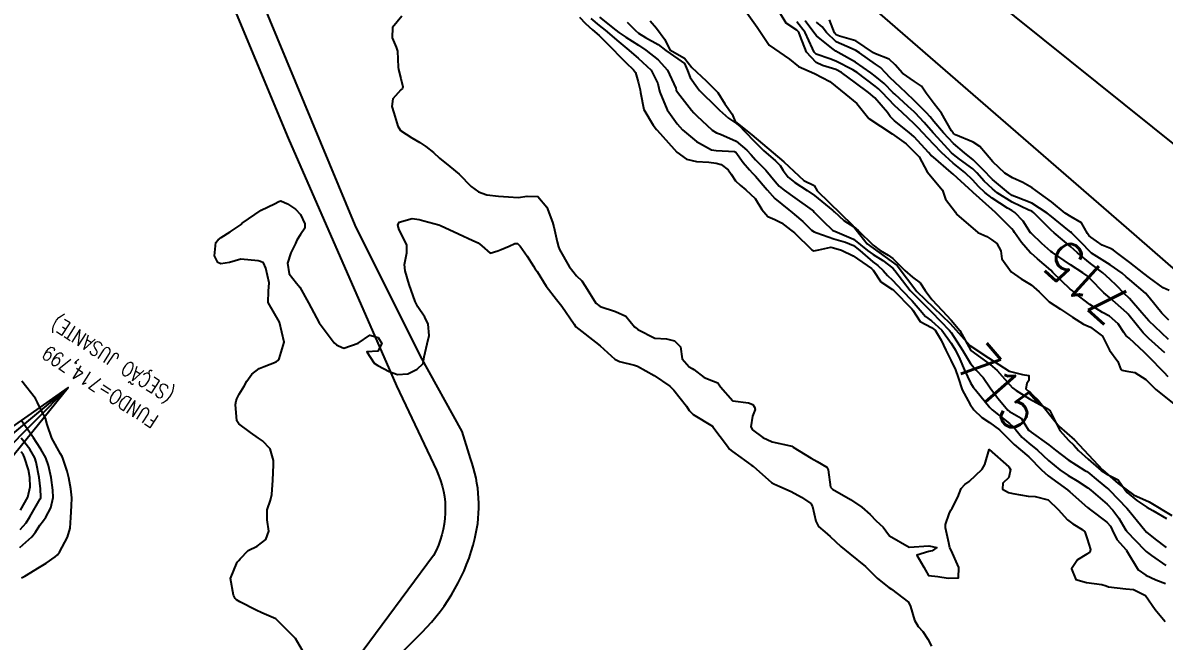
# Model space of a CAD drawing. Header units: metres. Extents: x 307586 to 320046, y 7427249 to 7434250.
# Drawn here: x 311804.5 to 311920.1, y 7432068.1 to 7432130.7 of the extents above; entities that cross this region are included whole.
import ezdxf
from ezdxf.enums import TextEntityAlignment as Align

# ---------------------------------------------------------------- set-up
doc = ezdxf.new("R2010")
doc.units = ezdxf.units.M
doc.header["$MEASUREMENT"] = 0
for name, color, linetype in [('Cotas', 45, 'Continuous'), ('Curvas de Nivel 1m', 11, 'Continuous'), ('Curvas de Nivel 5m', 15, 'Continuous'), ('Hidrografia', 140, 'Continuous'), ('TEXTO', 45, 'Continuous'), ('Vias Primárias', 230, 'Continuous'), ('Vias Secundárias', 230, 'Continuous')]:
    doc.layers.add(name, color=color, linetype=linetype)
doc.styles.add('ROMANS', font='romans', dxfattribs={"height": 0.2})
doc.styles.add('Style-STANDARD', font='STANDARD.shx')

msp = doc.modelspace()

# ---------------------------------------------------------------- linework, layer by layer
at = {"layer": 'Curvas de Nivel 1m', "flags": 128}
for points, elevation in [([(311842.87, 7432131.34), (311841.94, 7432130.21), (311841.91, 7432129.15), (311842.32, 7432128.21), (311842.43, 7432127.81), (311842.52, 7432126.2), (311842.55, 7432125.95), (311842.8, 7432125.04), (311843, 7432124.2), (311842.95, 7432124.04), (311842.79, 7432123.89), (311841.98, 7432123), (311841.86, 7432122.21), (311842.09, 7432121.55), (311842.49, 7432120.2), (311842.74, 7432119.76), (311843.89, 7432119.02), (311844.72, 7432118.56), (311845.33, 7432118.17), (311846.1, 7432117.56), (311846.7, 7432116.99), (311847.74, 7432116.14), (311848.69, 7432115.35), (311849.92, 7432114.12), (311850.66, 7432113.56), (311851.5, 7432113.25), (311852.66, 7432113.12), (311853.68, 7432113.05), (311854.66, 7432113), (311855.57, 7432113.14), (311856.66, 7432113.1), (311857.56, 7432112.02), (311858.13, 7432110.51), (311858.26, 7432110.01), (311858.6, 7432108.5), (311858.74, 7432108.01), (311858.86, 7432107.74), (311859.83, 7432106), (311860.56, 7432105.07), (311861.11, 7432104.54), (311861.47, 7432103.98), (311862.53, 7432102.29), (311862.96, 7432101.96), (311864.52, 7432101.46), (311865.56, 7432100.97), (311866.44, 7432099.91), (311866.5, 7432099.85), (311866.78, 7432099.62), (311868.49, 7432098.76), (311869.67, 7432098.69), (311870.48, 7432098.49), (311871.08, 7432097.86), (311871.27, 7432096.67), (311871.98, 7432095.85), (311872.29, 7432095.68), (311872.45, 7432095.58), (311873.49, 7432094.78), (311874.44, 7432094.4), (311874.86, 7432094.24), (311875.13, 7432093.81), (311876.41, 7432092.41), (311877.99, 7432092.2), (311878.41, 7432092.02), (311878.6, 7432091.77), (311878.65, 7432091.51), (311878.39, 7432090.85), (311878.23, 7432089.77), (311878.38, 7432089.48), (311879.43, 7432088.7), (311880.36, 7432088.25), (311882.23, 7432087.85), (311882.35, 7432087.8), (311882.51, 7432087.72), (311884.34, 7432086.59), (311884.92, 7432086.27), (311885.91, 7432085.68), (311886.06, 7432085.4), (311886.29, 7432083.67), (311886.31, 7432083.62), (311886.5, 7432083.47), (311888.29, 7432082.41), (311889.44, 7432081.64), (311890.28, 7432080.88), (311890.9, 7432080.25), (311891.61, 7432079.61), (311891.89, 7432079.24), (311892.25, 7432078.74), (311894.24, 7432077.58), (311896.24, 7432077.71), (311897.06, 7432077.54), (311896.57, 7432077.21), (311896.24, 7432077.14), (311895.02, 7432076.78), (311895.72, 7432075.56), (311895.89, 7432075.24), (311896.2, 7432074.7), (311897.13, 7432074.61), (311898.2, 7432074.43), (311899.25, 7432074.47), (311899.26, 7432075.52), (311898.48, 7432077.29), (311898.37, 7432077.53), (311898.25, 7432078.03), (311897.91, 7432079.53), (311897.93, 7432079.87), (311898.28, 7432080.95), (311898.47, 7432081.34), (311898.59, 7432081.53), (311899.18, 7432082.64), (311899.52, 7432083.52), (311899.89, 7432083.94), (311900.32, 7432084.23), (311901.64, 7432085.49), (311901.89, 7432085.94), (311902.36, 7432087.48), (311904.34, 7432085.73), (311904.51, 7432085.46), (311904.32, 7432084.63), (311903.73, 7432084.05), (311903.68, 7432083.47), (311904.31, 7432083.11), (311904.75, 7432083.01), (311906.3, 7432082.73), (311907, 7432082.72), (311908.3, 7432082.39), (311909.32, 7432081.4), (311910.27, 7432080.34), (311910.82, 7432079.93), (311911.77, 7432079.37), (311912.03, 7432079.14), (311912.25, 7432078.42), (311912.59, 7432077.36), (311912.55, 7432077.04), (311912.24, 7432076.87), (311911.29, 7432076.31), (311910.68, 7432075.38), (311911.12, 7432074.3), (311912.2, 7432074.02), (311913.74, 7432073.8), (311914.2, 7432073.65), (311914.43, 7432073.57), (311916.19, 7432073.35), (311916.97, 7432073.3), (311918.18, 7432072.69), (311919.16, 7432071.28), (311920.15, 7432070.07)], 718), ([(311860.88, 7432131.24), (311861.48, 7432130.6), (311862.19, 7432129.97), (311862.85, 7432129.39), (311864.32, 7432127.95), (311864.83, 7432127.4), (311865.55, 7432126.66), (311866.34, 7432125.92), (311866.53, 7432125.64), (311866.8, 7432124.71), (311867.02, 7432123.91), (311867.05, 7432123.64), (311867.39, 7432121.9), (311868.32, 7432120.33), (311868.67, 7432119.89), (311868.74, 7432119.8), (311870.44, 7432117.87), (311870.71, 7432117.57), (311871.71, 7432116.87), (311872.7, 7432116.65), (311873.97, 7432116.56), (311874.7, 7432116.47), (311875.22, 7432116.34), (311875.93, 7432115.8), (311876.24, 7432115.34), (311876.68, 7432114.68), (311877.12, 7432114.23), (311877.71, 7432113.78), (311878.66, 7432112.89), (311879.32, 7432111.76), (311879.95, 7432111.07), (311880.63, 7432110.78), (311881.31, 7432110.42), (311882.24, 7432109.73), (311882.62, 7432109.4), (311884.38, 7432107.7), (311884.59, 7432107.58), (311885.11, 7432107.69), (311886.32, 7432107.95), (311886.6, 7432107.91), (311887.41, 7432107.66), (311888.59, 7432107.09), (311890.42, 7432105.79), (311890.57, 7432105.66), (311890.59, 7432105.64), (311890.6, 7432105.63), (311891.38, 7432104.44), (311892.55, 7432103.67), (311892.65, 7432103.6), (311894.52, 7432101.71), (311894.61, 7432101.58), (311895.37, 7432100.43), (311896.51, 7432099.83), (311896.87, 7432099.55), (311897.5, 7432098.53), (311897.94, 7432097.54), (311898.47, 7432096.52), (311898.93, 7432095.53), (311899.19, 7432094.78), (311899.61, 7432093.52), (311900.41, 7432092.02), (311900.78, 7432091.5), (311901.6, 7432090.7), (311902.39, 7432090.2), (311903.38, 7432089.47), (311904.37, 7432088.47), (311904.88, 7432087.97), (311905.53, 7432087.44), (311906.35, 7432086.72), (311907.63, 7432085.42), (311908.33, 7432084.8), (311910.28, 7432083.39), (311910.31, 7432083.37), (311910.52, 7432083.18), (311912.29, 7432081.59), (311912.59, 7432081.36), (311914.27, 7432080.1), (311914.63, 7432079.7), (311914.81, 7432079.33), (311915.28, 7432078.35), (311916.2, 7432077.31), (311916.24, 7432077.26), (311917.43, 7432075.3), (311918.21, 7432074.73), (311919.21, 7432074.27), (311920.2, 7432073.89)], 717), ([(311862.02, 7432131.11), (311862.87, 7432130.42), (311863.46, 7432129.95), (311864.85, 7432128.75), (311865.85, 7432127.92), (311866.38, 7432127.47), (311866.82, 7432127.11), (311868.14, 7432125.9), (311868.8, 7432124.52), (311868.95, 7432123.89), (311869.01, 7432123.67), (311869.76, 7432121.88), (311870.75, 7432120.44), (311871.02, 7432120.14), (311871.3, 7432119.86), (311872.73, 7432118.67), (311874.24, 7432117.82), (311874.71, 7432117.74), (311876.57, 7432117.65), (311876.71, 7432117.57), (311877.44, 7432116.52), (311878.08, 7432115.78), (311878.39, 7432115.47), (311878.69, 7432115.16), (311879.88, 7432113.76), (311880.66, 7432112.89), (311882.05, 7432111.73), (311882.39, 7432111.47), (311882.64, 7432111.28), (311883.49, 7432110.57), (311884.36, 7432109.7), (311884.62, 7432109.51), (311884.91, 7432109.4), (311886.61, 7432108.81), (311887.79, 7432108.47), (311888.6, 7432108.14), (311889.24, 7432107.64), (311890.58, 7432106.48), (311891.08, 7432106.12), (311891.62, 7432105.61), (311892.06, 7432105.1), (311892.56, 7432104.61), (311893.55, 7432103.59), (311894.54, 7432102.54), (311895.37, 7432101.57), (311895.91, 7432100.95), (311896.51, 7432100.51), (311897.54, 7432099.54), (311898.49, 7432098.24), (311898.93, 7432097.53), (311899.38, 7432096.62), (311899.83, 7432095.52), (311900.44, 7432094.23), (311900.72, 7432093.79), (311900.96, 7432093.5), (311902.41, 7432091.74), (311902.66, 7432091.48), (311904.39, 7432090.11), (311904.75, 7432089.81), (311905.03, 7432089.45), (311905.65, 7432088.72), (311906.37, 7432088.13), (311907.22, 7432087.42), (311908.35, 7432086.35), (311909.5, 7432085.4), (311910.33, 7432084.85), (311911.24, 7432084.3), (311912.32, 7432083.6), (311912.64, 7432083.36), (311914.29, 7432081.92), (311914.87, 7432081.33), (311915.48, 7432080.53), (311916.19, 7432079.31), (311916.22, 7432079.26), (311916.26, 7432079.21), (311918.1, 7432077.29), (311918.24, 7432077.15), (311918.79, 7432076.73), (311920.22, 7432075.72)], 716), ([(311920.45, 7432094.83), (311920.06, 7432095.27), (311918.48, 7432096.88), (311918.08, 7432097.29), (311916.5, 7432098.73), (311916.19, 7432099), (311915.99, 7432099.32), (311915.4, 7432100.21), (311914.52, 7432100.96), (311913.83, 7432101.35), (311912.53, 7432102.14), (311910.95, 7432103.38), (311910.73, 7432103.56), (311910.56, 7432103.72), (311908.8, 7432105.41), (311908.58, 7432105.62), (311907.22, 7432106.79), (311906.6, 7432107.34), (311906.51, 7432107.43), (311905.62, 7432108.45), (311904.9, 7432109.46), (311904.79, 7432109.62), (311904.63, 7432109.81), (311902.97, 7432111.48), (311902.65, 7432111.78), (311900.71, 7432113.51), (311900.69, 7432113.53), (311900.67, 7432113.55), (311900.28, 7432113.91), (311898.69, 7432115.34), (311898.49, 7432115.53), (311896.71, 7432117.08), (311896.45, 7432117.29), (311896.19, 7432117.56), (311894.74, 7432119.12), (311894.23, 7432119.59), (311892.75, 7432120.76), (311892.33, 7432121.18), (311892.04, 7432121.61), (311890.78, 7432123.1), (311890.13, 7432123.64), (311888.8, 7432124.61), (311887.4, 7432125.66), (311886.82, 7432125.96), (311885.47, 7432126.35), (311884.82, 7432126.65), (311883.84, 7432127.71), (311883.22, 7432129.35), (311883.07, 7432129.72), (311882.86, 7432129.93), (311881.8, 7432130.66), (311881.12, 7432131.75)], 714), ([(311920.5, 7432098.62), (311919.78, 7432099.28), (311918.51, 7432100.49), (311917.79, 7432101.3), (311916.54, 7432102.75), (311915.99, 7432103.32), (311915.26, 7432104.03), (311914.57, 7432104.71), (311913.85, 7432105.35), (311912.59, 7432106.32), (311911.27, 7432107.38), (311910.93, 7432107.71), (311910.61, 7432108), (311908.91, 7432109.41), (311908.63, 7432109.67), (311906.88, 7432111.43), (311906.65, 7432111.6), (311906.36, 7432111.72), (311904.66, 7432112.52), (311903.17, 7432113.47), (311902.68, 7432113.87), (311901.84, 7432114.65), (311901.09, 7432115.5), (311900.7, 7432115.89), (311899.35, 7432116.89), (311898.72, 7432117.35), (311898.52, 7432117.53), (311896.74, 7432119.46), (311896.66, 7432119.55), (311895.76, 7432120.58), (311894.84, 7432121.58), (311894.76, 7432121.66), (311894.13, 7432122.22), (311892.79, 7432123.44), (311892.63, 7432123.6), (311891.72, 7432124.53), (311890.81, 7432125.28), (311890.36, 7432125.63), (311888.82, 7432126.71), (311887.04, 7432127.67), (311886.83, 7432127.8), (311886.41, 7432128.11), (311884.86, 7432129.37), (311884.59, 7432129.7), (311883.7, 7432130.89)], 716), ([(311920.56, 7432103.58), (311919.97, 7432103.86), (311918.57, 7432104.84), (311918, 7432105.3), (311916.59, 7432106.4), (311915.36, 7432107.33), (311914.94, 7432107.67), (311914.61, 7432107.81), (311913.78, 7432108.18), (311912.62, 7432108.98), (311912.42, 7432109.16), (311912.29, 7432109.36), (311911.69, 7432110.43), (311910.64, 7432111.03), (311910.03, 7432111.4), (311908.66, 7432112.55), (311907.44, 7432113.42), (311906.68, 7432113.96), (311905.75, 7432114.51), (311904.69, 7432114.99), (311903.93, 7432115.47), (311902.71, 7432116.6), (311901.97, 7432117.49), (311901.4, 7432118.17), (311900.73, 7432118.58), (311898.94, 7432119.33), (311898.74, 7432119.47), (311898.69, 7432119.53), (311898.53, 7432119.75), (311897.52, 7432121.54), (311896.78, 7432122.47), (311895.95, 7432123.56), (311895.49, 7432124.26), (311894.8, 7432124.74), (311893.57, 7432125.59), (311892.82, 7432126.44), (311892.21, 7432126.99), (311890.83, 7432127.53), (311890.65, 7432127.63), (311888.85, 7432128.86), (311887.2, 7432129.32), (311886.86, 7432129.45), (311886.69, 7432129.67), (311886.19, 7432131)], 718), ([(311865.71, 7432130.76), (311866.54, 7432129.91), (311866.86, 7432129.64), (311867.56, 7432129.2), (311868.84, 7432128.47), (311869.61, 7432127.88), (311870.82, 7432127.05), (311871.51, 7432126.55), (311871.81, 7432125.86), (311872.08, 7432125.13), (311872.8, 7432124.09), (311873.01, 7432123.84), (311874.77, 7432122.11), (311875.06, 7432121.82), (311875.96, 7432121.01), (311876.75, 7432120.47), (311877.15, 7432120.19), (311877.51, 7432119.78), (311878.72, 7432118.52), (311879.5, 7432117.76), (311880.7, 7432116.69), (311881.19, 7432116.23), (311881.49, 7432115.74), (311882, 7432115.05), (311882.68, 7432114.51), (311883.93, 7432113.71), (311884.67, 7432113.19), (311886.53, 7432111.67), (311886.59, 7432111.62), (311886.64, 7432111.57), (311887.64, 7432110.67), (311888.63, 7432110.01), (311889.09, 7432109.65), (311890.6, 7432108.15), (311891.31, 7432107.62), (311892.13, 7432107.15), (311892.59, 7432106.83), (311893.81, 7432105.59), (311894.57, 7432104.94), (311895.36, 7432104.36), (311895.88, 7432103.56), (311896.54, 7432102.66), (311897.59, 7432101.54), (311898.51, 7432100.57), (311899.39, 7432099.52), (311900.48, 7432097.51), (311902.46, 7432096.09), (311903.17, 7432095.47), (311904.44, 7432094.01), (311904.71, 7432093.73), (311905.09, 7432093.45), (311906.42, 7432092.61), (311908.21, 7432091.61), (311908.4, 7432091.49), (311908.49, 7432091.41), (311908.58, 7432091.23), (311909.5, 7432089.4), (311910.37, 7432088.42), (311910.9, 7432087.92), (311911.4, 7432087.37), (311912.35, 7432086.51), (311913.68, 7432085.35), (311914.33, 7432084.94), (311915.39, 7432084.39), (311916.16, 7432083.31), (311916.31, 7432083.12), (311917.28, 7432082.32), (311918.29, 7432081.64), (311918.91, 7432081.28), (311920.28, 7432080.49)], 714), ([(311920.52, 7432100.56), (311919.82, 7432101.28), (311918.55, 7432102.88), (311918.16, 7432103.29), (311916.57, 7432104.66), (311916.22, 7432104.97), (311915.8, 7432105.32), (311914.59, 7432106.17), (311912.7, 7432107.36), (311912.6, 7432107.44), (311911.66, 7432108.42), (311910.72, 7432109.39), (311910.67, 7432109.44), (311910.62, 7432109.48), (311910.31, 7432109.71), (311908.64, 7432111.08), (311908.23, 7432111.41), (311906.66, 7432112.43), (311905.1, 7432113.02), (311904.67, 7432113.2), (311904.29, 7432113.46), (311902.69, 7432114.83), (311902.35, 7432115.15), (311902.04, 7432115.49), (311900.71, 7432116.81), (311899.86, 7432117.52), (311898.73, 7432118.46), (311897.71, 7432119.54), (311896.75, 7432120.7), (311896.36, 7432121.16), (311895.99, 7432121.56), (311894.78, 7432122.79), (311893.94, 7432123.59), (311892.8, 7432124.67), (311892.32, 7432125.12), (311891.85, 7432125.61), (311891.34, 7432126.14), (311890.82, 7432126.51), (311889.2, 7432127.65), (311888.84, 7432127.89), (311888.46, 7432128.03), (311886.85, 7432128.76), (311885.86, 7432129.69), (311885.44, 7432130.26), (311884.87, 7432130.76)], 717), ([(311833.29, 7432066.31), (311832.11, 7432068.32), (311830.14, 7432070.34), (311828.72, 7432070.93), (311828.15, 7432071.19), (311826.5, 7432072.05), (311826.16, 7432072.25), (311826.08, 7432072.31), (311826.02, 7432072.39), (311825.83, 7432072.73), (311825.53, 7432074.4), (311826.21, 7432076.05), (311826.37, 7432076.23), (311826.52, 7432076.39), (311827.34, 7432077.26), (311828.23, 7432077.67), (311829.13, 7432078.36), (311829.41, 7432079.19), (311829.26, 7432080.36), (311829.26, 7432081.35), (311829.58, 7432082.35), (311829.71, 7432082.93), (311829.83, 7432084.35), (311829.9, 7432085.92), (311829.88, 7432086.35), (311829.54, 7432087.55), (311828.78, 7432088.36), (311828.36, 7432088.63), (311827.55, 7432089.2), (311826.38, 7432090.08), (311826.19, 7432090.39), (311826.03, 7432092.03), (311826.11, 7432092.39), (311826.19, 7432092.61), (311826.41, 7432093.07), (311826.91, 7432093.9), (311827.18, 7432094.38), (311827.71, 7432095.11), (311828.45, 7432095.66), (311828.94, 7432095.87), (311830.17, 7432096.35), (311830.34, 7432096.47), (311830.46, 7432096.65), (311830.97, 7432098.34), (311830.5, 7432100.35), (311829.36, 7432102.36), (311829.4, 7432103.5), (311829.46, 7432104.36), (311829.11, 7432105.82), (311828.87, 7432106.37), (311828.57, 7432106.52), (311828.35, 7432106.59), (311826.58, 7432106.73), (311825.45, 7432106.41), (311824.57, 7432106.27), (311824.25, 7432106.42), (311823.92, 7432107.09), (311824.04, 7432108.43), (311824.3, 7432108.72), (311824.6, 7432108.95), (311825.5, 7432109.52), (311826.62, 7432110.26), (311826.68, 7432110.33), (311826.73, 7432110.39), (311828.64, 7432111.72), (311830, 7432112.36), (311830.42, 7432112.57), (311830.65, 7432112.64), (311831.31, 7432112.34), (311832.13, 7432111.82), (311832.63, 7432111.27), (311833.07, 7432110.32), (311833.06, 7432109.87), (311832.61, 7432109.26), (311832.27, 7432108.66), (311832.12, 7432108.33), (311831.64, 7432107.39), (311831.3, 7432106.34), (311831.49, 7432105.27), (311832.22, 7432104.32), (311832.55, 7432103.91), (311833.43, 7432102.31), (311834.5, 7432100.3), (311836.04, 7432098.28), (311836.28, 7432098.08), (311836.47, 7432097.96), (311837, 7432097.73), (311838.47, 7432098.25), (311839.66, 7432099.06), (311840.48, 7432098.8), (311840.87, 7432098.22), (311840.46, 7432097.43), (311839.35, 7432097.35), (311840.08, 7432096.23), (311840.45, 7432095.97), (311841.61, 7432095.38), (311842.44, 7432095.06), (311843.48, 7432095.15), (311844.45, 7432095.62), (311845.05, 7432096.17), (311845.13, 7432096.84), (311845.45, 7432098.17), (311845.65, 7432099), (311845.55, 7432100.16), (311845.21, 7432100.87), (311844.52, 7432101.91), (311844.37, 7432102.18), (311844.25, 7432102.46), (311843.62, 7432104.19), (311843.21, 7432105.55), (311843.15, 7432106.19), (311843.38, 7432107.4), (311843.38, 7432108.19), (311842.62, 7432109.73), (311842.47, 7432110.2), (311842.63, 7432110.5), (311843.94, 7432110.87), (311844.63, 7432110.77), (311845.1, 7432110.64), (311846.62, 7432110.22), (311846.81, 7432110.15), (311848.61, 7432109.31), (311850.07, 7432108.64), (311850.6, 7432108.41), (311850.98, 7432108.1), (311851.83, 7432107.34), (311852.59, 7432107.58), (311852.94, 7432107.73), (311853.76, 7432108.07), (311854.33, 7432108.33), (311854.6, 7432108.33), (311854.88, 7432108.06), (311855.58, 7432107.05), (311856.21, 7432106.04), (311856.35, 7432105.81), (311856.57, 7432105.5), (311857.51, 7432104.02), (311858.53, 7432102.66), (311859.07, 7432102), (311860.33, 7432100.16), (311860.43, 7432099.99), (311860.5, 7432099.91), (311860.81, 7432099.67), (311862.48, 7432098.35), (311862.95, 7432097.96), (311864.46, 7432096.63), (311864.91, 7432096.39), (311866.45, 7432096.02), (311866.74, 7432095.91), (311868.44, 7432094.96), (311870, 7432093.87), (311870.43, 7432093.48), (311871.71, 7432091.85), (311871.98, 7432091.43), (311872.39, 7432091.03), (311874.32, 7432089.82), (311874.38, 7432089.76), (311875.86, 7432087.8), (311876.07, 7432087.52), (311876.35, 7432087.28), (311877.21, 7432086.65), (311878.33, 7432085.86), (311878.45, 7432085.77), (311880.32, 7432084.12), (311880.55, 7432083.98), (311881.16, 7432083.74), (311882.31, 7432083.23), (311883.34, 7432082.66), (311884.29, 7432081.99), (311884.46, 7432081.7), (311884.8, 7432080.22), (311885.08, 7432079.69), (311885.71, 7432079.13), (311886.25, 7432078.67), (311887.33, 7432077.66), (311888.23, 7432076.9), (311889.82, 7432075.63), (311890.21, 7432075.26), (311891.02, 7432074.44), (311892.06, 7432073.6), (311892.19, 7432073.51), (311892.46, 7432073.33), (311894.17, 7432072.01), (311894.38, 7432071.58), (311894.77, 7432070.19), (311895.16, 7432069.56), (311895.62, 7432069.04), (311896.13, 7432068.25), (311896.5, 7432067.55)], 719), ([(311804.39, 7432074.46), (311804.72, 7432074.65), (311806.2, 7432075.55), (311806.88, 7432075.95), (311807.78, 7432076.61), (311808.01, 7432076.82), (311808.22, 7432077.09), (311809.05, 7432078.6), (311809.32, 7432079.52), (311809.37, 7432080.59), (311809.45, 7432081.77), (311809.49, 7432082.59), (311809.39, 7432083.5), (311809.18, 7432084.6), (311809, 7432085.28), (311808.58, 7432086.61), (311808.51, 7432086.78), (311808.34, 7432087.03), (311807.45, 7432088.62), (311806.99, 7432090.01), (311806.82, 7432090.63), (311806.39, 7432091.39), (311806, 7432092.24), (311805.79, 7432092.64), (311804.43, 7432094.39)], 718), ([(311804.22, 7432077.55), (311805.42, 7432078.64), (311805.79, 7432079.09), (311806.25, 7432079.8), (311806.6, 7432080.28), (311806.83, 7432080.62), (311807.34, 7432081.55), (311807.58, 7432082.62), (311807.57, 7432083.35), (311807.37, 7432084.62), (311807.11, 7432085.84), (311806.83, 7432086.62), (311806.34, 7432087.5), (311805.9, 7432088.19), (311805.59, 7432088.64), (311804.38, 7432090.39)], 717), ([(311804.24, 7432079.36), (311804.85, 7432080.06), (311805.22, 7432080.65), (311806.28, 7432082.47), (311806.34, 7432082.57), (311806.35, 7432082.63), (311806.3, 7432083.5), (311806.17, 7432084.63), (311805.87, 7432086.18), (311805.72, 7432086.64), (311805.21, 7432087.52), (311804.35, 7432088.62)], 716)]:
    msp.add_lwpolyline(points, dxfattribs=dict(at, elevation=elevation))
at = {"layer": 'Curvas de Nivel 5m', "elevation": 715, "flags": 128}
for points in [[(311862.88, 7432131.25), (311864.56, 7432129.94), (311864.86, 7432129.71), (311865.55, 7432129.23), (311866.84, 7432128.41), (311867.57, 7432127.9), (311868.82, 7432126.92), (311869.77, 7432125.88), (311870.61, 7432124.06), (311870.67, 7432123.87), (311870.79, 7432123.65), (311872.2, 7432121.85), (311872.46, 7432121.55), (311872.76, 7432121.26), (311874.29, 7432119.82), (311874.74, 7432119.55), (311875.14, 7432119.41), (311876.73, 7432118.69), (311877.82, 7432117.78), (311878.24, 7432117.3), (311878.7, 7432116.82), (311879.73, 7432115.76), (311880.68, 7432114.6), (311881.08, 7432114.15), (311881.58, 7432113.74), (311882.66, 7432112.95), (311884.43, 7432111.7), (311884.55, 7432111.61), (311884.64, 7432111.51), (311885.53, 7432110.59), (311886.48, 7432109.67), (311886.62, 7432109.6), (311886.72, 7432109.57), (311888.61, 7432108.77), (311890.04, 7432107.64), (311890.59, 7432107.21), (311891.57, 7432106.6), (311892.58, 7432105.83), (311892.79, 7432105.6), (311893.56, 7432104.59), (311894.35, 7432103.58), (311894.55, 7432103.37), (311896.38, 7432101.55), (311896.45, 7432101.48), (311896.52, 7432101.41), (311898.32, 7432099.53), (311898.5, 7432099.31), (311899.64, 7432097.52), (311900.46, 7432096.18), (311901.03, 7432095.5), (311901.73, 7432094.77), (311902.44, 7432093.73), (311902.6, 7432093.48), (311903.22, 7432092.67), (311904.22, 7432091.46), (311904.4, 7432091.33), (311905.59, 7432090.64), (311906.34, 7432089.43), (311906.36, 7432089.4), (311906.38, 7432089.38), (311906.58, 7432089.22), (311908.37, 7432087.94), (311909.05, 7432087.4), (311910.35, 7432086.43), (311912.04, 7432085.36), (311912.22, 7432085.25), (311912.33, 7432085.18), (311913.37, 7432084.3), (311914.31, 7432083.53), (311914.42, 7432083.44), (311914.53, 7432083.34), (311916.29, 7432081.52), (311916.48, 7432081.31), (311917.37, 7432080.21), (311918.09, 7432079.29), (311918.26, 7432079.11), (311919.15, 7432078.38), (311920.25, 7432077.56)], [(311920.13, 7432097.27), (311918.5, 7432098.71), (311917.92, 7432099.3), (311916.52, 7432101.05), (311916.4, 7432101.19), (311916.28, 7432101.31), (311914.55, 7432102.82), (311913.96, 7432103.35), (311912.57, 7432104.77), (311912.26, 7432105.05), (311911.81, 7432105.37), (311910.58, 7432106.17), (311908.74, 7432107.41), (311908.6, 7432107.51), (311907.69, 7432108.34), (311906.62, 7432109.33), (311906.58, 7432109.38), (311906.54, 7432109.43), (311905.78, 7432110.58), (311904.95, 7432111.46), (311904.65, 7432111.66), (311904.19, 7432111.92), (311902.66, 7432112.91), (311901.92, 7432113.49), (311901.28, 7432114.1), (311900.69, 7432114.75), (311899.87, 7432115.52), (311898.71, 7432116.46), (311897.53, 7432117.54), (311896.73, 7432118.37), (311895.59, 7432119.57), (311895.19, 7432120.01), (311894.75, 7432120.46), (311893.53, 7432121.59), (311892.77, 7432122.31), (311891.52, 7432123.62), (311891.15, 7432123.98), (311890.8, 7432124.28), (311888.98, 7432125.65), (311888.81, 7432125.76), (311888.55, 7432125.91), (311886.82, 7432126.81), (311886.2, 7432127.05), (311884.83, 7432127.52), (311884.62, 7432127.7), (311884.45, 7432128.09), (311883.73, 7432129.71), (311882.87, 7432130.78)], [(311804.27, 7432081.34), (311805.02, 7432082.65), (311805.27, 7432083.68), (311805.23, 7432084.65), (311805.08, 7432085.41), (311804.7, 7432086.65), (311804.58, 7432086.9), (311804.34, 7432087.22)]]:
    msp.add_lwpolyline(points, dxfattribs=at)
at = {"layer": 'Hidrografia'}
for points in [[(311868.04, 7432130.87), (311868.67, 7432130.14), (311869.51, 7432128.98), (311870.03, 7432127.94), (311871.5, 7432127.1), (311872.23, 7432126.15), (311873.7, 7432124.79), (311874.86, 7432123.64), (311875.59, 7432122.48), (311876.33, 7432121.43), (311876.64, 7432120.7), (311878.32, 7432119.34), (311881.57, 7432116.61), (311883.57, 7432114.72), (311884.62, 7432114.2), (311884.93, 7432113.67), (311888.52, 7432110.19), (311889.99, 7432108.3), (311893.03, 7432106.1), (311895.03, 7432103.47), (311898.38, 7432100.22), (311900.38, 7432098.02), (311902.27, 7432096.76), (311904.37, 7432095.4), (311905.73, 7432095.08), (311906.36, 7432094.98), (311906.36, 7432094.45), (311906.15, 7432094.14), (311906.04, 7432093.61), (311906.78, 7432092.99), (311907.3, 7432092.46), (311909.42, 7432089.81), (311910.99, 7432088.45), (311913.82, 7432085.41), (311915.4, 7432084.04), (311916.97, 7432082.89), (311918.55, 7432082.16), (311920.85, 7432080.79)], [(311877.84, 7432131.67), (311878.86, 7432130.25), (311880.08, 7432128.41), (311882.12, 7432126.99), (311883.04, 7432126.27), (311884.67, 7432125.56), (311886.2, 7432124.75), (311887.83, 7432123.42), (311888.95, 7432122.51), (311890.17, 7432120.98), (311892.51, 7432119.45), (311893.94, 7432118.43), (311895.26, 7432117.11), (311896.08, 7432115.58), (311897.61, 7432113.75), (311897.91, 7432112.83), (311898.93, 7432111.51), (311899.03, 7432111.31), (311901.2, 7432109.44), (311902.11, 7432109.03), (311902.62, 7432108.72), (311903.13, 7432108.32), (311903.54, 7432107.6), (311903.64, 7432106.79), (311904.56, 7432105.47), (311905.58, 7432104.75), (311906.6, 7432104.14), (311907.41, 7432103.43), (311908.43, 7432102.41), (311909.55, 7432101.7), (311910.77, 7432100.88), (311911.89, 7432100.17), (311912.61, 7432099.87), (311913.83, 7432098.95), (311914.54, 7432097.52), (311915.36, 7432096.4), (311915.66, 7432095.59), (311915.77, 7432095.49), (311916.27, 7432095.39), (311917.09, 7432095.28), (311918.21, 7432094.57), (311919.23, 7432093.55), (311923.41, 7432090.19)]]:
    msp.add_lwpolyline(points, dxfattribs=at)
at = {"layer": 'TEXTO'}
for p, q in [((311809.09, 7432093.75), (311788.19, 7432079.18)), ((311794.41, 7432075.62), (311809.09, 7432093.75))]:
    msp.add_line(p, q, dxfattribs=at)
msp.add_lwpolyline([(311792.31, 7432076.82), (311809.09, 7432093.75), (311790.18, 7432078.03)], dxfattribs=at)
at = {"layer": 'Vias Primárias'}
for points in [[(311943.33, 7432086.33), (311916.25, 7432109.97), (311881.91, 7432139.78), (311858.08, 7432160.69), (311848.09, 7432169.11), (311842.02, 7432173.94), (311807.61, 7432203.51), (311765.23, 7432239.94), (311724.2, 7432275.35), (311699.59, 7432296.71), (311681.95, 7432311.07), (311674.2, 7432318.61), (311661.37, 7432331.33), (311650.81, 7432341.88), (311634.5, 7432356.73), (311625.06, 7432365.15), (311620.23, 7432368.63), (311612.93, 7432373.57), (311604.73, 7432378.4), (311594.04, 7432387.18), (311578.97, 7432400.22, 0.149001), (311569.2, 7432402.91, 0.187946)], [(311938.73, 7432103.57), (311924.38, 7432115.74), (311899.45, 7432135.78), (311873.35, 7432158.55), (311844.82, 7432183.95), (311833.48, 7432192.87), (311830.25, 7432196.47, -0.085586), (311823.19, 7432207.77, -0.104439), (311819.42, 7432228.47, -0.106264), (311821.46, 7432236.82), (311824.13, 7432241.15), (311831.71, 7432250.78), (311845.09, 7432267.99)]]:
    msp.add_lwpolyline(points, format="xyb", dxfattribs=at)
at = {"layer": 'Vias Secundárias'}
msp.add_lwpolyline([(311830.35, 7432047.63), (311830.24, 7432049.92, -0.180709), (311831.25, 7432053.09), (311841.92, 7432065.93), (311844.95, 7432068.97, 0.137107), (311850.28, 7432078.47, 0.14742), (311849.84, 7432086.56), (311848.98, 7432089.3), (311844.79, 7432096.94), (311838.16, 7432110.19), (311828.64, 7432133.13), (311820.99, 7432151.02), (311818.11, 7432158.37), (311815.66, 7432157.5), (311821.28, 7432143.24), (311831.37, 7432119.01), (311842.34, 7432093.91), (311846.38, 7432085.39, -0.242623), (311846.09, 7432076.75), (311838.3, 7432066.22), (311828.93, 7432055.26, -0.214878), (311822.85, 7432052.39, -3.810268)], format="xyb", dxfattribs=at)

# ---------------------------------------------------------------- texts
at = {"layer": 'Cotas', "style": 'Style-STANDARD'}
for rotation, p in [(137.8525, (311912.21, 7432104.44, 715)), (311.1056, (311903.36, 7432093.74, 715))]:
    msp.add_text('715', height=4, rotation=rotation, dxfattribs=at).set_placement(p, align=Align.MIDDLE_CENTER)
at = {"layer": 'TEXTO', "style": 'ROMANS', "width": 0.8}
for s, p in [('(SEÇÃO JUSANTE)', (311820.01, 7432093.37, 0.01)), ('FUNDO=714,799', (311818.38, 7432090.81, 0.01))]:
    msp.add_text(s, height=1.5, rotation=147.1781, dxfattribs=at).set_placement(p)

doc.saveas('drawing.dxf')
